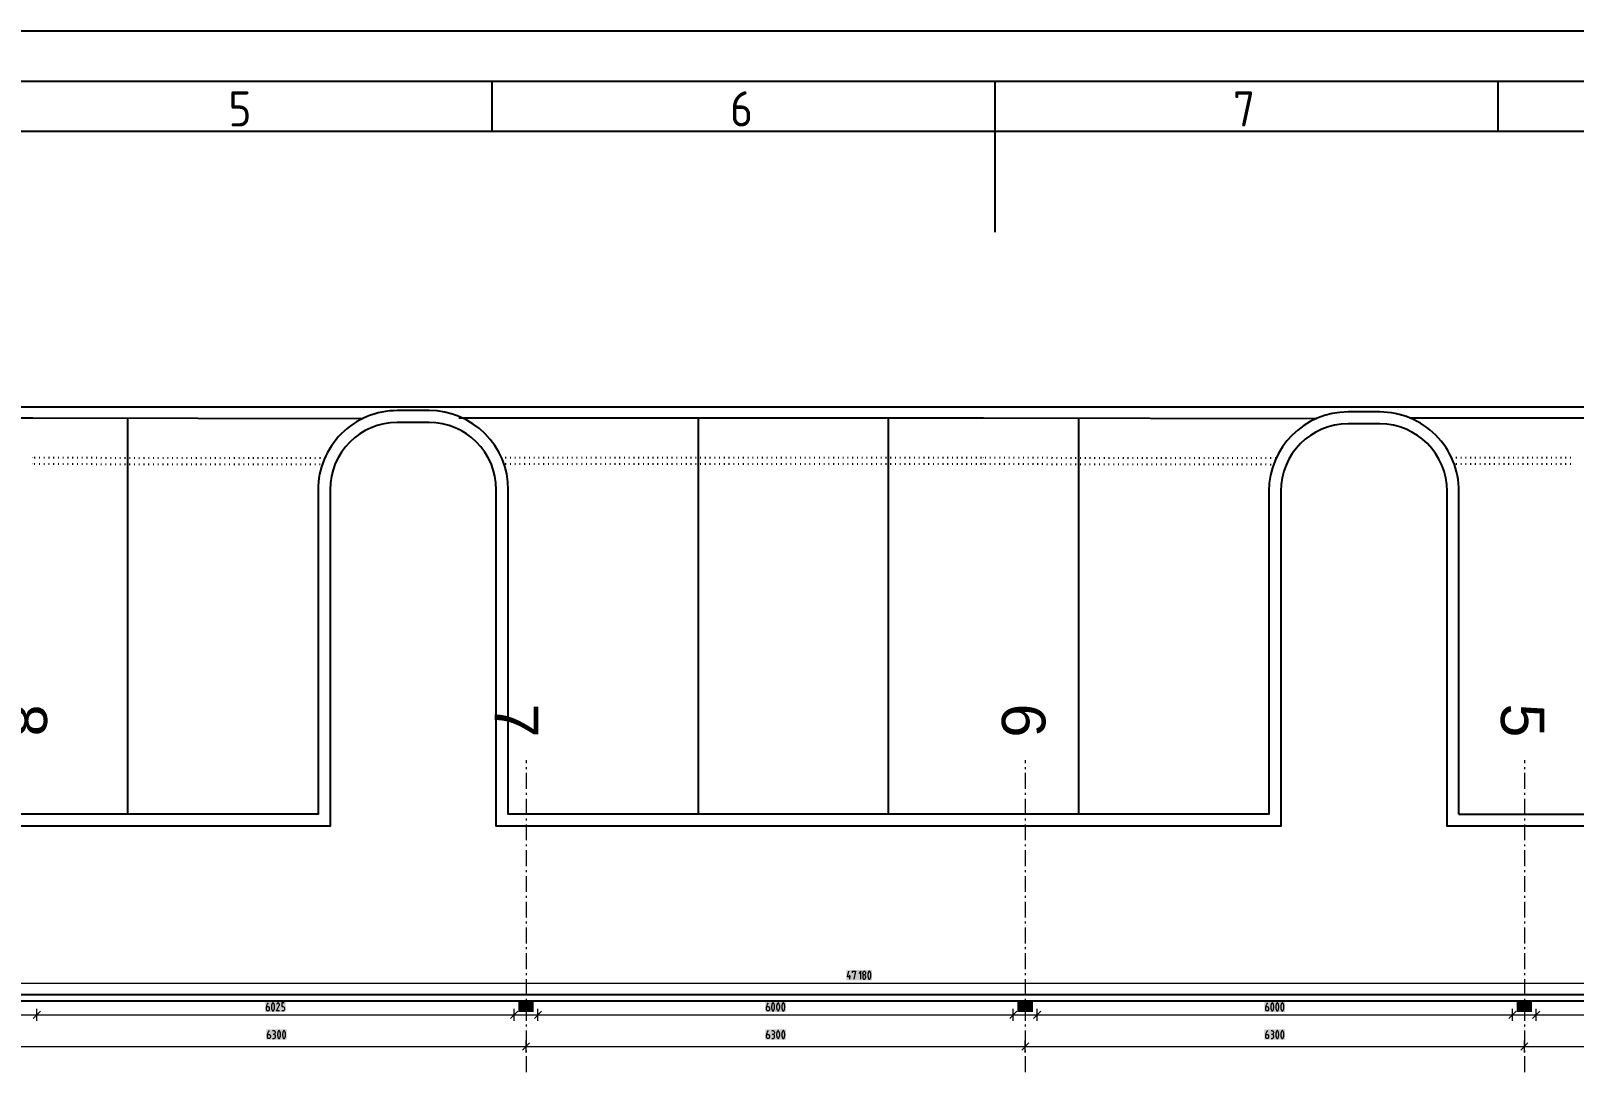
# Model space of a CAD drawing. Header units: millimetres. Extents: x 0 to 594, y 0 to 420.
# Drawn here: x 201.2 to 354.6, y 316.3 to 420 of the extents above; entities that cross this region are included whole.
import ezdxf

# ---------------------------------------------------------------- set-up
doc = ezdxf.new("R2010")
doc.units = ezdxf.units.MM
doc.header["$LTSCALE"] = 8
for name, color, linetype in [('035', 5, 'Continuous'), ('07', 7, 'Continuous'), ('PDF_CTU', 7, 'Continuous'), ('PDF_Koty delkove', 7, 'Continuous'), ('PDF_Osy hlavni', 7, 'Continuous'), ('PDF_Text', 7, 'Continuous')]:
    doc.layers.add(name, color=color, linetype=linetype)
doc.styles.add('ISO Proportional', font='isocp.shx')
doc.styles.add('PDF Arial', font='arial.ttf')

# ---------------------------------------------------------------- blocks, each defined once
blk = doc.blocks.new('IEC_border_a2')
at = {"layer": '035'}
for p, q in [((247, 415), (247, 410)), ((297, 415), (297, 410)), ((347, 415), (347, 410)), ((584, 410), (10, 410))]:
    blk.add_line(p, q, dxfattribs=at)
blk.add_lwpolyline([(0, 420), (594, 420), (594, 0), (0, 0)], close=True, dxfattribs=at)
at = {"layer": '07'}
blk.add_line((297, 410), (297, 400), dxfattribs=at)
blk.add_lwpolyline([(5, 415), (589, 415), (589, 5), (5, 5)], close=True, dxfattribs=at)
at = {"layer": '035', "style": 'ISO Proportional'}
for s, p in [('5', (220.84, 410.5)), ('6', (270.69, 410.5)), ('7', (320.67, 410.5))]:
    blk.add_text(s, height=3.5, dxfattribs=at).set_placement(p)

msp = doc.modelspace()

# ---------------------------------------------------------------- linework, layer by layer
at = {"layer": 'PDF_CTU', "lineweight": 25}
for points in [[(59.67, 382.65), (435.26, 382.65), (444.52, 382.65, -0.058855), (468.72, 379.53, -0.085043), (500.86, 365.37, -0.100758), (530.2, 336.03, -0.085004), (544.35, 303.91, -0.057282), (547.45, 280.36), (547.38, 272.88), (547.45, 280.36)], [(343.13, 342.17), (343.13, 374.25, 0.414215), (335.26, 382.13), (332.11, 382.13, 0.414213), (324.24, 374.25), (324.24, 342.17), (248.65, 342.17), (248.65, 374.4, 0.414213), (240.77, 382.27), (237.62, 382.27, 0.414214), (229.75, 374.4), (229.75, 342.17), (154.16, 342.17), (154.16, 374.46, 0.414213), (146.28, 382.33)], [(468.56, 378.35), (468.56, 347.21, -0.414214), (444.94, 323.59), (427.23, 323.59), (75.26, 323.59, -0.414214), (51.64, 347.21), (51.64, 381.46)], [(417.94, 342.17), (417.94, 324.22), (75.26, 324.22, -0.414214), (52.27, 347.21), (52.27, 381.45)], [(418.09, 340.99), (341.95, 340.99), (341.95, 374.25, 0.414213), (335.26, 380.95), (332.11, 380.95, 0.414213), (325.42, 374.25), (325.42, 340.99), (247.46, 340.99), (247.46, 374.4, 0.414213), (240.77, 381.09), (237.62, 381.09, 0.414213), (230.93, 374.4), (230.93, 340.99), (152.98, 340.99), (152.98, 374.46, 0.414214), (146.28, 381.15)]]:
    msp.add_lwpolyline(points, format="xyb", dxfattribs=at)
for points in [[(149.72, 381.54), (201.4, 381.54), (234.2, 381.49)], [(210.85, 342.17), (210.85, 381.53)], [(243.75, 381.54), (295.88, 381.54), (329.01, 381.49)], [(267.54, 342.17), (267.54, 381.54)], [(286.44, 342.17), (286.44, 381.54)], [(305.34, 342.17), (305.34, 381.53)], [(338.24, 381.54), (390.37, 381.54), (431.14, 381.48)], [(201.54, 377.61), (201.62, 377.61)], [(202.01, 377.6), (202.09, 377.6)], [(202.49, 377.6), (202.56, 377.6)], [(202.96, 377.6), (203.04, 377.6)], [(203.43, 377.6), (203.51, 377.6)], [(203.9, 377.6), (203.98, 377.6)], [(204.37, 377.6), (204.45, 377.6)], [(204.85, 377.6), (204.93, 377.6)], [(205.32, 377.6), (205.4, 377.6)], [(205.79, 377.6), (205.87, 377.6)], [(206.26, 377.6), (206.34, 377.6)], [(206.74, 377.6), (206.82, 377.6)], [(207.21, 377.6), (207.29, 377.6)], [(207.68, 377.6), (207.76, 377.6)], [(208.15, 377.6), (208.23, 377.59)], [(208.63, 377.59), (208.71, 377.59)], [(209.1, 377.59), (209.18, 377.59)], [(209.57, 377.59), (209.65, 377.59)], [(210.04, 377.59), (210.12, 377.59)], [(210.52, 377.59), (210.6, 377.59)], [(210.99, 377.59), (211.07, 377.59)], [(211.46, 377.59), (211.54, 377.59)], [(211.93, 377.59), (212.01, 377.59)], [(212.41, 377.59), (212.49, 377.59)], [(212.88, 377.59), (212.96, 377.59)], [(213.35, 377.59), (213.43, 377.59)], [(213.82, 377.59), (213.9, 377.59)], [(214.3, 377.59), (214.37, 377.59)], [(214.77, 377.58), (214.85, 377.58)], [(215.24, 377.58), (215.32, 377.58)], [(215.71, 377.58), (215.79, 377.58)], [(216.19, 377.58), (216.26, 377.58)], [(216.66, 377.58), (216.74, 377.58)], [(217.13, 377.58), (217.21, 377.58)], [(217.6, 377.58), (217.68, 377.58)], [(218.08, 377.58), (218.15, 377.58)], [(218.55, 377.58), (218.63, 377.58)], [(219.02, 377.58), (219.1, 377.58)], [(219.49, 377.58), (219.57, 377.58)], [(219.97, 377.58), (220.04, 377.58)], [(220.44, 377.58), (220.52, 377.58)], [(220.91, 377.58), (220.99, 377.58)], [(221.38, 377.57), (221.46, 377.57)], [(221.86, 377.57), (221.93, 377.57)], [(222.33, 377.57), (222.41, 377.57)], [(222.8, 377.57), (222.88, 377.57)], [(223.27, 377.57), (223.35, 377.57)], [(223.74, 377.57), (223.82, 377.57)], [(224.22, 377.57), (224.3, 377.57)], [(224.69, 377.57), (224.77, 377.57)], [(225.16, 377.57), (225.24, 377.57)], [(225.63, 377.57), (225.71, 377.57)], [(226.11, 377.57), (226.19, 377.57)], [(226.58, 377.57), (226.66, 377.57)], [(227.05, 377.57), (227.13, 377.57)], [(227.52, 377.57), (227.6, 377.56)], [(228, 377.56), (228.08, 377.56)], [(228.47, 377.56), (228.55, 377.56)], [(228.94, 377.56), (229.02, 377.56)], [(229.41, 377.56), (229.49, 377.56)], [(229.89, 377.56), (229.97, 377.56)], [(230.36, 377.56), (230.41, 377.56)], [(248.35, 377.61), (248.43, 377.61)], [(248.82, 377.61), (248.9, 377.61)], [(249.29, 377.61), (249.37, 377.61)], [(249.76, 377.61), (249.84, 377.61)], [(250.24, 377.61), (250.31, 377.61)], [(250.71, 377.61), (250.79, 377.61)], [(251.18, 377.61), (251.26, 377.61)], [(251.65, 377.61), (251.73, 377.61)], [(252.13, 377.61), (252.2, 377.61)], [(252.6, 377.61), (252.68, 377.61)], [(253.07, 377.61), (253.15, 377.61)], [(253.54, 377.61), (253.62, 377.61)], [(254.02, 377.61), (254.09, 377.61)], [(254.49, 377.61), (254.57, 377.61)], [(254.96, 377.61), (255.04, 377.61)], [(255.43, 377.61), (255.51, 377.61)], [(255.91, 377.61), (255.98, 377.61)], [(256.38, 377.61), (256.46, 377.61)], [(256.85, 377.61), (256.93, 377.61)], [(257.32, 377.61), (257.4, 377.61)], [(257.8, 377.61), (257.87, 377.61)], [(258.27, 377.61), (258.35, 377.61)], [(258.74, 377.61), (258.82, 377.61)], [(259.21, 377.61), (259.29, 377.61)], [(259.68, 377.61), (259.76, 377.61)], [(260.16, 377.61), (260.24, 377.61)], [(260.63, 377.61), (260.71, 377.61)], [(261.1, 377.61), (261.18, 377.61)], [(261.57, 377.61), (261.65, 377.61)], [(262.05, 377.61), (262.13, 377.61)], [(262.52, 377.61), (262.6, 377.61)], [(262.99, 377.61), (263.07, 377.61)], [(263.46, 377.61), (263.54, 377.61)], [(263.94, 377.61), (264.02, 377.61)], [(264.41, 377.61), (264.49, 377.61)], [(264.88, 377.61), (264.96, 377.61)], [(265.35, 377.61), (265.43, 377.61)], [(265.83, 377.61), (265.91, 377.61)], [(266.3, 377.61), (266.38, 377.61)], [(266.77, 377.61), (266.85, 377.61)], [(267.24, 377.61), (267.32, 377.61)], [(267.72, 377.61), (267.8, 377.61)], [(268.19, 377.61), (268.27, 377.61)], [(268.66, 377.61), (268.74, 377.61)], [(269.13, 377.61), (269.21, 377.61)], [(269.61, 377.61), (269.68, 377.61)], [(270.08, 377.61), (270.16, 377.61)], [(270.55, 377.61), (270.63, 377.61)], [(271.02, 377.61), (271.1, 377.61)], [(271.5, 377.61), (271.57, 377.61)], [(271.97, 377.61), (272.05, 377.61)], [(272.44, 377.61), (272.52, 377.61)], [(272.91, 377.61), (272.99, 377.61)], [(273.39, 377.61), (273.46, 377.61)], [(273.86, 377.61), (273.94, 377.61)], [(274.33, 377.61), (274.41, 377.61)], [(274.8, 377.61), (274.88, 377.61)], [(275.28, 377.61), (275.35, 377.61)], [(275.75, 377.61), (275.83, 377.61)], [(276.22, 377.61), (276.3, 377.61)], [(276.69, 377.61), (276.77, 377.61)], [(277.17, 377.61), (277.24, 377.61)], [(277.64, 377.61), (277.72, 377.61)], [(278.11, 377.61), (278.19, 377.61)], [(278.58, 377.61), (278.66, 377.61)], [(279.06, 377.61), (279.13, 377.61)], [(279.53, 377.61), (279.61, 377.61)], [(280, 377.61), (280.08, 377.61)], [(280.47, 377.61), (280.55, 377.61)], [(280.94, 377.61), (281.02, 377.61)], [(281.42, 377.61), (281.5, 377.61)], [(281.89, 377.61), (281.97, 377.61)], [(282.36, 377.61), (282.44, 377.61)], [(282.83, 377.61), (282.91, 377.61)], [(283.31, 377.61), (283.39, 377.61)], [(283.78, 377.61), (283.86, 377.61)], [(284.25, 377.61), (284.33, 377.61)], [(284.72, 377.61), (284.8, 377.61)], [(285.2, 377.61), (285.28, 377.61)], [(285.67, 377.61), (285.75, 377.61)], [(286.14, 377.61), (286.22, 377.61)], [(286.61, 377.61), (286.69, 377.61)], [(287.09, 377.61), (287.17, 377.61)], [(287.56, 377.61), (287.64, 377.61)], [(288.03, 377.61), (288.11, 377.61)], [(288.5, 377.61), (288.58, 377.61)], [(288.98, 377.61), (289.06, 377.61)], [(289.45, 377.61), (289.53, 377.61)], [(289.92, 377.61), (290, 377.61)], [(290.39, 377.61), (290.47, 377.61)], [(290.87, 377.61), (290.94, 377.61)], [(291.34, 377.61), (291.42, 377.61)], [(291.81, 377.61), (291.89, 377.61)], [(292.28, 377.61), (292.36, 377.61)], [(292.76, 377.61), (292.83, 377.61)], [(293.23, 377.61), (293.31, 377.61)], [(293.7, 377.61), (293.78, 377.61)], [(294.17, 377.61), (294.25, 377.61)], [(294.65, 377.61), (294.72, 377.61)], [(295.12, 377.61), (295.2, 377.61)], [(295.59, 377.61), (295.67, 377.61)], [(296.03, 377.61), (296.11, 377.61)], [(296.5, 377.6), (296.58, 377.6)], [(296.97, 377.6), (297.05, 377.6)], [(297.45, 377.6), (297.52, 377.6)], [(297.92, 377.6), (298, 377.6)], [(298.39, 377.6), (298.47, 377.6)], [(298.86, 377.6), (298.94, 377.6)], [(299.34, 377.6), (299.41, 377.6)], [(299.81, 377.6), (299.89, 377.6)], [(300.28, 377.6), (300.36, 377.6)], [(300.75, 377.6), (300.83, 377.6)], [(301.23, 377.6), (301.3, 377.6)], [(301.7, 377.6), (301.78, 377.6)], [(302.17, 377.6), (302.25, 377.6)], [(302.64, 377.6), (302.72, 377.59)], [(303.12, 377.59), (303.19, 377.59)], [(303.59, 377.59), (303.67, 377.59)], [(304.06, 377.59), (304.14, 377.59)], [(304.53, 377.59), (304.61, 377.59)], [(305, 377.59), (305.08, 377.59)], [(305.48, 377.59), (305.56, 377.59)], [(305.95, 377.59), (306.03, 377.59)], [(306.42, 377.59), (306.5, 377.59)], [(306.89, 377.59), (306.97, 377.59)], [(307.37, 377.59), (307.45, 377.59)], [(307.84, 377.59), (307.92, 377.59)], [(308.31, 377.59), (308.39, 377.59)], [(308.78, 377.59), (308.86, 377.59)], [(309.26, 377.58), (309.34, 377.58)], [(309.73, 377.58), (309.81, 377.58)], [(310.2, 377.58), (310.28, 377.58)], [(310.67, 377.58), (310.75, 377.58)], [(311.15, 377.58), (311.23, 377.58)], [(311.62, 377.58), (311.7, 377.58)], [(312.09, 377.58), (312.17, 377.58)], [(312.56, 377.58), (312.64, 377.58)], [(313.04, 377.58), (313.12, 377.58)], [(313.51, 377.58), (313.59, 377.58)], [(313.98, 377.58), (314.06, 377.58)], [(314.45, 377.58), (314.53, 377.58)], [(314.93, 377.58), (315, 377.58)], [(315.4, 377.58), (315.48, 377.58)], [(315.87, 377.57), (315.95, 377.57)], [(316.34, 377.57), (316.42, 377.57)], [(316.82, 377.57), (316.89, 377.57)], [(317.29, 377.57), (317.37, 377.57)], [(317.76, 377.57), (317.84, 377.57)], [(318.23, 377.57), (318.31, 377.57)], [(318.71, 377.57), (318.78, 377.57)], [(319.18, 377.57), (319.26, 377.57)], [(319.65, 377.57), (319.73, 377.57)], [(320.12, 377.57), (320.2, 377.57)], [(320.6, 377.57), (320.67, 377.57)], [(321.07, 377.57), (321.15, 377.57)], [(321.54, 377.57), (321.62, 377.57)], [(322.01, 377.57), (322.09, 377.56)], [(322.49, 377.56), (322.56, 377.56)], [(322.96, 377.56), (323.04, 377.56)], [(323.43, 377.56), (323.51, 377.56)], [(323.9, 377.56), (323.98, 377.56)], [(324.37, 377.56), (324.45, 377.56)], [(324.85, 377.56), (324.93, 377.56)], [(342.38, 377.61), (342.44, 377.61)], [(342.83, 377.61), (342.91, 377.61)], [(343.31, 377.61), (343.39, 377.61)], [(343.78, 377.61), (343.86, 377.61)], [(344.25, 377.61), (344.33, 377.61)], [(344.72, 377.61), (344.8, 377.61)], [(345.2, 377.61), (345.28, 377.61)], [(345.67, 377.61), (345.75, 377.61)], [(346.14, 377.61), (346.22, 377.61)], [(346.61, 377.61), (346.69, 377.61)], [(347.09, 377.61), (347.17, 377.61)], [(347.56, 377.61), (347.64, 377.61)], [(348.03, 377.61), (348.11, 377.61)], [(348.5, 377.61), (348.58, 377.61)], [(348.98, 377.61), (349.06, 377.61)], [(349.45, 377.61), (349.53, 377.61)], [(349.92, 377.61), (350, 377.61)], [(350.39, 377.61), (350.47, 377.61)], [(350.87, 377.61), (350.94, 377.61)], [(351.34, 377.61), (351.42, 377.61)], [(351.81, 377.61), (351.89, 377.61)], [(352.28, 377.61), (352.36, 377.61)], [(352.76, 377.61), (352.83, 377.61)], [(353.23, 377.61), (353.31, 377.61)], [(353.7, 377.61), (353.78, 377.61)], [(354.17, 377.61), (354.25, 377.61)], [(201.53, 376.98), (201.61, 376.98)], [(202.01, 376.97), (202.09, 376.97)], [(202.48, 376.97), (202.56, 376.97)], [(202.95, 376.97), (203.03, 376.97)], [(203.42, 376.97), (203.5, 376.97)], [(203.9, 376.97), (203.98, 376.97)], [(204.37, 376.97), (204.45, 376.97)], [(204.84, 376.97), (204.92, 376.97)], [(205.31, 376.97), (205.39, 376.97)], [(205.79, 376.97), (205.87, 376.97)], [(206.26, 376.97), (206.34, 376.97)], [(206.73, 376.97), (206.81, 376.97)], [(207.2, 376.97), (207.28, 376.97)], [(207.68, 376.96), (207.75, 376.96)], [(208.15, 376.96), (208.23, 376.96)], [(208.62, 376.96), (208.7, 376.96)], [(209.09, 376.96), (209.17, 376.96)], [(209.57, 376.96), (209.64, 376.96)], [(210.04, 376.96), (210.12, 376.96)], [(210.51, 376.96), (210.59, 376.96)], [(210.98, 376.96), (211.06, 376.96)], [(211.46, 376.96), (211.53, 376.96)], [(211.93, 376.96), (212.01, 376.96)], [(212.4, 376.96), (212.48, 376.96)], [(212.87, 376.96), (212.95, 376.96)], [(213.35, 376.95), (213.42, 376.95)], [(213.82, 376.95), (213.9, 376.95)], [(214.29, 376.95), (214.37, 376.95)], [(214.76, 376.95), (214.84, 376.95)], [(215.24, 376.95), (215.31, 376.95)], [(215.71, 376.95), (215.79, 376.95)], [(216.18, 376.95), (216.26, 376.95)], [(216.65, 376.95), (216.73, 376.95)], [(217.12, 376.95), (217.2, 376.95)], [(217.6, 376.95), (217.68, 376.95)], [(218.07, 376.95), (218.15, 376.95)], [(218.54, 376.95), (218.62, 376.95)], [(219.01, 376.94), (219.09, 376.94)], [(219.49, 376.94), (219.57, 376.94)], [(219.96, 376.94), (220.04, 376.94)], [(220.43, 376.94), (220.51, 376.94)], [(220.9, 376.94), (220.98, 376.94)], [(221.38, 376.94), (221.46, 376.94)], [(221.85, 376.94), (221.93, 376.94)], [(222.32, 376.94), (222.4, 376.94)], [(222.79, 376.94), (222.87, 376.94)], [(223.27, 376.94), (223.35, 376.94)], [(223.74, 376.94), (223.82, 376.94)], [(224.21, 376.94), (224.29, 376.94)], [(224.68, 376.93), (224.76, 376.93)], [(225.16, 376.93), (225.24, 376.93)], [(225.63, 376.93), (225.71, 376.93)], [(226.1, 376.93), (226.18, 376.93)], [(226.57, 376.93), (226.65, 376.93)], [(227.05, 376.93), (227.12, 376.93)], [(227.52, 376.93), (227.6, 376.93)], [(227.99, 376.93), (228.07, 376.93)], [(228.46, 376.93), (228.54, 376.93)], [(228.94, 376.93), (229.01, 376.93)], [(229.41, 376.93), (229.49, 376.93)], [(229.88, 376.93), (229.96, 376.93)], [(248.35, 376.98), (248.43, 376.98)], [(248.82, 376.98), (248.9, 376.98)], [(249.29, 376.98), (249.37, 376.98)], [(249.76, 376.98), (249.84, 376.98)], [(250.24, 376.98), (250.31, 376.98)], [(250.71, 376.98), (250.79, 376.98)], [(251.18, 376.98), (251.26, 376.98)], [(251.65, 376.98), (251.73, 376.98)], [(252.13, 376.98), (252.2, 376.98)], [(252.6, 376.98), (252.68, 376.98)], [(253.07, 376.98), (253.15, 376.98)], [(253.54, 376.98), (253.62, 376.98)], [(254.02, 376.98), (254.09, 376.98)], [(254.49, 376.98), (254.57, 376.98)], [(254.96, 376.98), (255.04, 376.98)], [(255.43, 376.98), (255.51, 376.98)], [(255.91, 376.98), (255.98, 376.98)], [(256.38, 376.98), (256.46, 376.98)], [(256.85, 376.98), (256.93, 376.98)], [(257.32, 376.98), (257.4, 376.98)], [(257.8, 376.98), (257.87, 376.98)], [(258.27, 376.98), (258.35, 376.98)], [(258.74, 376.98), (258.82, 376.98)], [(259.21, 376.98), (259.29, 376.98)], [(259.68, 376.98), (259.76, 376.98)], [(260.16, 376.98), (260.24, 376.98)], [(260.63, 376.98), (260.71, 376.98)], [(261.1, 376.98), (261.18, 376.98)], [(261.57, 376.98), (261.65, 376.98)], [(262.05, 376.98), (262.13, 376.98)], [(262.52, 376.98), (262.6, 376.98)], [(262.99, 376.98), (263.07, 376.98)], [(263.46, 376.98), (263.54, 376.98)], [(263.94, 376.98), (264.02, 376.98)], [(264.41, 376.98), (264.49, 376.98)], [(264.88, 376.98), (264.96, 376.98)], [(265.35, 376.98), (265.43, 376.98)], [(265.83, 376.98), (265.91, 376.98)], [(266.3, 376.98), (266.38, 376.98)], [(266.77, 376.98), (266.85, 376.98)], [(267.24, 376.98), (267.32, 376.98)], [(267.72, 376.98), (267.8, 376.98)], [(268.19, 376.98), (268.27, 376.98)], [(268.66, 376.98), (268.74, 376.98)], [(269.13, 376.98), (269.21, 376.98)], [(269.61, 376.98), (269.68, 376.98)], [(270.08, 376.98), (270.16, 376.98)], [(270.55, 376.98), (270.63, 376.98)], [(271.02, 376.98), (271.1, 376.98)], [(271.5, 376.98), (271.57, 376.98)], [(271.97, 376.98), (272.05, 376.98)], [(272.44, 376.98), (272.52, 376.98)], [(272.91, 376.98), (272.99, 376.98)], [(273.39, 376.98), (273.46, 376.98)], [(273.86, 376.98), (273.94, 376.98)], [(274.33, 376.98), (274.41, 376.98)], [(274.8, 376.98), (274.88, 376.98)], [(275.28, 376.98), (275.35, 376.98)], [(275.75, 376.98), (275.83, 376.98)], [(276.22, 376.98), (276.3, 376.98)], [(276.69, 376.98), (276.77, 376.98)], [(277.17, 376.98), (277.24, 376.98)], [(277.64, 376.98), (277.72, 376.98)], [(278.11, 376.98), (278.19, 376.98)], [(278.58, 376.98), (278.66, 376.98)], [(279.06, 376.98), (279.13, 376.98)], [(279.53, 376.98), (279.61, 376.98)], [(280, 376.98), (280.08, 376.98)], [(280.47, 376.98), (280.55, 376.98)], [(280.94, 376.98), (281.02, 376.98)], [(281.42, 376.98), (281.5, 376.98)], [(281.89, 376.98), (281.97, 376.98)], [(282.36, 376.98), (282.44, 376.98)], [(282.83, 376.98), (282.91, 376.98)], [(283.31, 376.98), (283.39, 376.98)], [(283.78, 376.98), (283.86, 376.98)], [(284.25, 376.98), (284.33, 376.98)], [(284.72, 376.98), (284.8, 376.98)], [(285.2, 376.98), (285.28, 376.98)], [(285.67, 376.98), (285.75, 376.98)], [(286.14, 376.98), (286.22, 376.98)], [(286.61, 376.98), (286.69, 376.98)], [(287.09, 376.98), (287.17, 376.98)], [(287.56, 376.98), (287.64, 376.98)], [(288.03, 376.98), (288.11, 376.98)], [(288.5, 376.98), (288.58, 376.98)], [(288.98, 376.98), (289.06, 376.98)], [(289.45, 376.98), (289.53, 376.98)], [(289.92, 376.98), (290, 376.98)], [(290.39, 376.98), (290.47, 376.98)], [(290.87, 376.98), (290.94, 376.98)], [(291.34, 376.98), (291.42, 376.98)], [(291.81, 376.98), (291.89, 376.98)], [(292.28, 376.98), (292.36, 376.98)], [(292.76, 376.98), (292.83, 376.98)], [(293.23, 376.98), (293.31, 376.98)], [(293.7, 376.98), (293.78, 376.98)], [(294.17, 376.98), (294.25, 376.98)], [(294.65, 376.98), (294.72, 376.98)], [(295.12, 376.98), (295.2, 376.98)], [(295.59, 376.98), (295.67, 376.98)], [(296.02, 376.98), (296.1, 376.98)], [(296.49, 376.97), (296.57, 376.97)], [(296.97, 376.97), (297.05, 376.97)], [(297.44, 376.97), (297.52, 376.97)], [(297.91, 376.97), (297.99, 376.97)], [(298.38, 376.97), (298.46, 376.97)], [(298.86, 376.97), (298.94, 376.97)], [(299.33, 376.97), (299.41, 376.97)], [(299.8, 376.97), (299.88, 376.97)], [(300.27, 376.97), (300.35, 376.97)], [(300.75, 376.97), (300.83, 376.97)], [(301.22, 376.97), (301.3, 376.97)], [(301.69, 376.97), (301.77, 376.97)], [(302.16, 376.96), (302.24, 376.96)], [(302.64, 376.96), (302.72, 376.96)], [(303.11, 376.96), (303.19, 376.96)], [(303.58, 376.96), (303.66, 376.96)], [(304.05, 376.96), (304.13, 376.96)], [(304.53, 376.96), (304.6, 376.96)], [(305, 376.96), (305.08, 376.96)], [(305.47, 376.96), (305.55, 376.96)], [(305.94, 376.96), (306.02, 376.96)], [(306.42, 376.96), (306.49, 376.96)], [(306.89, 376.96), (306.97, 376.96)], [(307.36, 376.96), (307.44, 376.96)], [(307.83, 376.95), (307.91, 376.95)], [(308.31, 376.95), (308.38, 376.95)], [(308.78, 376.95), (308.86, 376.95)], [(309.25, 376.95), (309.33, 376.95)], [(309.72, 376.95), (309.8, 376.95)], [(310.2, 376.95), (310.27, 376.95)], [(310.67, 376.95), (310.75, 376.95)], [(311.14, 376.95), (311.22, 376.95)], [(311.61, 376.95), (311.69, 376.95)], [(312.09, 376.95), (312.16, 376.95)], [(312.56, 376.95), (312.64, 376.95)], [(313.03, 376.95), (313.11, 376.94)], [(313.5, 376.94), (313.58, 376.94)], [(313.98, 376.94), (314.05, 376.94)], [(314.45, 376.94), (314.53, 376.94)], [(314.92, 376.94), (315, 376.94)], [(315.39, 376.94), (315.47, 376.94)], [(315.86, 376.94), (315.94, 376.94)], [(316.34, 376.94), (316.42, 376.94)], [(316.81, 376.94), (316.89, 376.94)], [(317.28, 376.94), (317.36, 376.94)], [(317.75, 376.94), (317.83, 376.94)], [(318.23, 376.94), (318.31, 376.94)], [(318.7, 376.94), (318.78, 376.93)], [(319.17, 376.93), (319.25, 376.93)], [(319.64, 376.93), (319.72, 376.93)], [(320.12, 376.93), (320.2, 376.93)], [(320.59, 376.93), (320.67, 376.93)], [(321.06, 376.93), (321.14, 376.93)], [(321.53, 376.93), (321.61, 376.93)], [(322.01, 376.93), (322.09, 376.93)], [(322.48, 376.93), (322.56, 376.93)], [(322.95, 376.93), (323.03, 376.93)], [(323.42, 376.93), (323.5, 376.93)], [(323.9, 376.93), (323.98, 376.93)], [(324.37, 376.92), (324.45, 376.92)], [(342.83, 376.98), (342.91, 376.98)], [(343.31, 376.98), (343.39, 376.98)], [(343.78, 376.98), (343.86, 376.98)], [(344.25, 376.98), (344.33, 376.98)], [(344.72, 376.98), (344.8, 376.98)], [(345.2, 376.98), (345.28, 376.98)], [(345.67, 376.98), (345.75, 376.98)], [(346.14, 376.98), (346.22, 376.98)], [(346.61, 376.98), (346.69, 376.98)], [(347.09, 376.98), (347.17, 376.98)], [(347.56, 376.98), (347.64, 376.98)], [(348.03, 376.98), (348.11, 376.98)], [(348.5, 376.98), (348.58, 376.98)], [(348.98, 376.98), (349.06, 376.98)], [(349.45, 376.98), (349.53, 376.98)], [(349.92, 376.98), (350, 376.98)], [(350.39, 376.98), (350.47, 376.98)], [(350.87, 376.98), (350.94, 376.98)], [(351.34, 376.98), (351.42, 376.98)], [(351.81, 376.98), (351.89, 376.98)], [(352.28, 376.98), (352.36, 376.98)], [(352.76, 376.98), (352.83, 376.98)], [(353.23, 376.98), (353.31, 376.98)], [(353.7, 376.98), (353.78, 376.98)], [(354.17, 376.98), (354.25, 376.98)], [(343.13, 342.17), (418.72, 342.17)]]:
    msp.add_lwpolyline(points, dxfattribs=at)
at = {"layer": 'PDF_CTU', "lineweight": 25, "transparency": 33554559}
for points in [[(201.35, 377.61), (201.4, 377.65), (201.4, 377.56), (201.45, 377.61)], [(201.35, 377.61), (201.4, 377.65), (201.4, 377.56), (201.45, 377.61)], [(230.36, 377.56), (230.41, 377.61), (230.41, 377.51), (230.46, 377.56)], [(247.91, 377.61), (247.96, 377.65), (247.96, 377.56), (248.01, 377.61)], [(295.84, 377.61), (295.88, 377.65), (295.88, 377.56), (295.93, 377.61)], [(295.84, 377.61), (295.88, 377.65), (295.88, 377.56), (295.93, 377.61)], [(324.91, 377.56), (324.96, 377.61), (324.96, 377.51), (325.01, 377.56)], [(342.33, 377.61), (342.38, 377.65), (342.38, 377.56), (342.43, 377.61)], [(201.35, 376.98), (201.4, 377.02), (201.4, 376.93), (201.45, 376.98)], [(201.35, 376.98), (201.4, 377.02), (201.4, 376.93), (201.45, 376.98)], [(230.11, 376.92), (230.16, 376.97), (230.16, 376.88), (230.21, 376.92)], [(248.16, 376.98), (248.21, 377.02), (248.21, 376.93), (248.26, 376.98)], [(295.84, 376.98), (295.88, 377.02), (295.88, 376.93), (295.93, 376.98)], [(295.84, 376.98), (295.88, 377.02), (295.88, 376.93), (295.93, 376.98)], [(324.65, 376.92), (324.7, 376.97), (324.7, 376.88), (324.75, 376.92)], [(342.6, 376.98), (342.65, 377.02), (342.65, 376.93), (342.7, 376.98)]]:
    msp.add_solid(points, dxfattribs=at)
at = {"layer": 'PDF_Koty delkove', "lineweight": 18}
for points in [[(97.78, 325.38), (469.27, 325.38)], [(282.66, 325.99), (282.37, 325.99), (282.5, 326.56)], [(282.58, 325.78), (282.58, 326.17)], [(282.87, 326.41), (282.87, 326.56), (283.17, 326.56), (283, 325.78)], [(283.67, 325.78), (283.67, 326.56), (283.5, 326.35)], [(283.99, 326.2), (283.96, 326.21), (283.93, 326.25), (283.91, 326.3), (283.9, 326.35), (283.9, 326.41), (283.91, 326.46), (283.93, 326.51), (283.98, 326.55), (284.01, 326.56), (284.05, 326.56), (284.08, 326.55), (284.12, 326.51), (284.14, 326.46), (284.15, 326.41), (284.15, 326.35)], [(284.15, 326.35), (284.14, 326.3), (284.12, 326.25), (284.09, 326.21), (284.07, 326.2)], [(97.78, 322.23), (112.66, 322.23), (150.02, 322.23), (152.38, 322.23), (199.82, 322.23), (201.79, 322.23), (249.23, 322.23), (251.59, 322.23), (298.84, 322.23), (301.2, 322.23), (348.45, 322.23), (350.81, 322.23), (382.3, 322.23), (396.91, 322.23), (469.27, 322.23)], [(201.44, 321.88), (202.15, 322.59)], [(201.79, 321.64), (201.79, 322.23), (201.79, 322.82)], [(224.85, 323.01), (224.87, 322.98), (224.89, 322.94), (224.9, 322.89), (224.9, 322.78), (224.89, 322.73), (224.87, 322.69), (224.85, 322.67), (224.82, 322.64), (224.78, 322.63), (224.74, 322.63), (224.69, 322.64), (224.66, 322.67), (224.64, 322.69), (224.62, 322.73), (224.61, 322.78), (224.61, 322.97), (224.65, 323.15), (224.71, 323.28), (224.82, 323.41)], [(224.63, 323.05), (224.78, 323.05), (224.82, 323.03), (224.85, 323.01)], [(225.83, 323.4), (225.79, 323.41), (225.74, 323.41), (225.7, 323.4), (225.67, 323.37), (225.64, 323.33), (225.62, 323.26)], [(225.91, 322.63), (225.62, 322.63), (225.89, 323.15), (225.91, 323.2), (225.91, 323.28), (225.89, 323.33), (225.86, 323.37), (225.83, 323.4)], [(226.39, 323.41), (226.14, 323.41), (226.14, 323.05), (226.25, 323.05), (226.32, 323.02), (226.36, 322.98), (226.4, 322.91), (226.42, 322.86), (226.42, 322.81), (226.4, 322.76), (226.38, 322.71), (226.35, 322.67), (226.31, 322.64), (226.25, 322.63), (226.14, 322.63)], [(248.88, 321.88), (249.59, 322.59)], [(249.23, 321.64), (249.23, 322.23), (249.23, 322.82)], [(249.78, 323.41), (249.91, 323.41), (249.95, 323.4), (249.99, 323.37), (250.02, 323.33), (250.04, 323.26), (250.04, 323.2), (250.02, 323.13), (249.97, 323.07), (249.91, 323.05), (249.83, 323.05)], [(249.78, 322.63), (249.93, 322.63), (249.98, 322.65), (250.03, 322.69), (250.05, 322.76), (250.06, 322.81), (250.06, 322.86), (250.05, 322.93), (250.03, 322.98), (249.98, 323.02), (249.91, 323.05)], [(250.3, 323.27), (250.28, 323.18), (250.27, 323.1), (250.27, 322.94), (250.28, 322.86), (250.3, 322.77), (250.33, 322.69), (250.37, 322.64), (250.39, 322.63), (250.43, 322.63), (250.46, 322.64), (250.5, 322.69), (250.53, 322.77), (250.55, 322.86), (250.56, 322.94)], [(250.56, 322.94), (250.56, 323.1), (250.55, 323.18), (250.53, 323.27), (250.5, 323.35), (250.46, 323.4), (250.43, 323.41), (250.39, 323.41), (250.37, 323.4), (250.33, 323.35), (250.3, 323.27)], [(251.24, 321.88), (251.95, 322.59)], [(251.59, 321.64), (251.59, 322.23), (251.59, 322.82)], [(274.48, 322.63), (274.44, 322.63), (274.4, 322.64), (274.37, 322.67), (274.35, 322.69), (274.32, 322.73), (274.31, 322.78), (274.31, 322.97), (274.36, 323.15), (274.42, 323.28), (274.52, 323.41)], [(274.34, 323.05), (274.48, 323.05), (274.52, 323.03), (274.56, 323.01), (274.58, 322.98), (274.6, 322.94), (274.61, 322.89), (274.61, 322.78), (274.6, 322.73), (274.58, 322.69), (274.56, 322.67), (274.52, 322.64), (274.48, 322.63)], [(275.62, 322.94), (275.62, 323.1), (275.61, 323.18), (275.58, 323.27), (275.55, 323.35), (275.51, 323.4), (275.49, 323.41), (275.45, 323.41), (275.43, 323.4), (275.39, 323.35), (275.35, 323.27), (275.33, 323.18), (275.32, 323.1), (275.32, 322.94), (275.33, 322.86), (275.35, 322.77), (275.39, 322.69)], [(275.39, 322.69), (275.43, 322.64), (275.45, 322.63), (275.49, 322.63), (275.51, 322.64), (275.55, 322.69), (275.58, 322.77), (275.61, 322.86), (275.62, 322.94)], [(298.48, 321.88), (299.19, 322.59)], [(298.84, 321.64), (298.84, 322.23), (298.84, 322.82)], [(299.39, 323.41), (299.52, 323.41), (299.56, 323.4), (299.6, 323.37), (299.62, 323.33), (299.64, 323.26), (299.64, 323.2), (299.62, 323.13), (299.58, 323.07), (299.52, 323.05), (299.43, 323.05)], [(299.39, 322.63), (299.54, 322.63), (299.59, 322.65), (299.63, 322.69), (299.65, 322.76), (299.66, 322.81), (299.66, 322.86), (299.65, 322.93), (299.63, 322.98)], [(299.63, 322.98), (299.59, 323.02), (299.52, 323.05)], [(300.85, 321.88), (301.56, 322.59)], [(301.2, 321.64), (301.2, 322.23), (301.2, 322.82)], [(323.94, 323.05), (324.09, 323.05), (324.13, 323.03), (324.16, 323.01), (324.18, 322.98), (324.2, 322.94), (324.21, 322.89), (324.21, 322.78), (324.2, 322.73), (324.18, 322.69), (324.16, 322.67), (324.13, 322.64), (324.09, 322.63), (324.05, 322.63), (324, 322.64), (323.97, 322.67), (323.95, 322.69), (323.93, 322.73), (323.92, 322.78), (323.92, 322.97), (323.96, 323.15), (324.03, 323.28), (324.13, 323.41)], [(325.16, 323.35), (325.12, 323.4), (325.1, 323.41), (325.05, 323.41), (325.03, 323.4), (324.99, 323.35), (324.96, 323.27), (324.94, 323.18), (324.93, 323.1), (324.93, 322.94), (324.94, 322.86), (324.96, 322.77), (324.99, 322.69), (325.03, 322.64), (325.05, 322.63), (325.1, 322.63), (325.12, 322.64), (325.16, 322.69), (325.19, 322.77), (325.21, 322.86), (325.22, 322.94)], [(325.22, 322.94), (325.22, 323.1), (325.21, 323.18), (325.19, 323.27), (325.16, 323.35)], [(348.09, 321.88), (348.8, 322.59)], [(348.45, 321.64), (348.45, 322.23), (348.45, 322.82)], [(349, 323.41), (349.12, 323.41), (349.16, 323.4), (349.21, 323.37), (349.23, 323.33), (349.25, 323.26), (349.25, 323.2)], [(349, 322.63), (349.14, 322.63), (349.2, 322.65), (349.24, 322.69), (349.26, 322.76), (349.27, 322.81), (349.27, 322.86), (349.26, 322.93), (349.24, 322.98), (349.2, 323.02), (349.12, 323.05)], [(349.25, 323.2), (349.23, 323.13), (349.19, 323.07), (349.12, 323.05), (349.04, 323.05)], [(350.28, 322.94), (350.28, 323.1), (350.27, 323.18), (350.25, 323.27), (350.21, 323.35), (350.17, 323.4), (350.15, 323.41), (350.11, 323.41), (350.09, 323.4), (350.05, 323.35), (350.02, 323.27), (349.99, 323.18), (349.98, 323.1)], [(349.98, 323.1), (349.98, 322.94), (349.99, 322.86), (350.02, 322.77), (350.05, 322.69), (350.09, 322.64), (350.11, 322.63), (350.15, 322.63), (350.17, 322.64), (350.21, 322.69), (350.25, 322.77), (350.27, 322.86), (350.28, 322.94)], [(350.45, 321.88), (351.16, 322.59)], [(350.81, 321.64), (350.81, 322.23), (350.81, 322.82)], [(225, 320.03), (224.99, 319.98), (224.97, 319.94), (224.95, 319.91), (224.92, 319.88), (224.88, 319.87), (224.83, 319.87), (224.79, 319.88), (224.76, 319.91), (224.74, 319.94), (224.72, 319.98), (224.71, 320.03), (224.71, 320.21), (224.75, 320.4), (224.81, 320.53), (224.92, 320.66)], [(225.23, 320.66), (225.36, 320.66), (225.4, 320.64), (225.44, 320.62), (225.46, 320.58), (225.48, 320.5), (225.48, 320.45), (225.46, 320.37), (225.42, 320.32), (225.36, 320.29), (225.28, 320.29)], [(226.01, 320.19), (226.01, 320.34), (226, 320.42), (225.98, 320.51), (225.95, 320.59), (225.91, 320.64), (225.88, 320.66), (225.84, 320.66), (225.82, 320.64), (225.78, 320.59), (225.75, 320.51), (225.73, 320.42), (225.72, 320.34), (225.72, 320.19), (225.73, 320.11), (225.75, 320.01)], [(274.32, 319.98), (274.31, 320.03), (274.31, 320.21), (274.36, 320.4), (274.42, 320.53), (274.52, 320.66)], [(274.84, 320.66), (274.97, 320.66), (275.01, 320.64), (275.05, 320.62), (275.07, 320.58), (275.09, 320.5), (275.09, 320.45), (275.07, 320.37), (275.03, 320.32), (274.97, 320.29), (274.88, 320.29)], [(276.12, 320.34), (276.11, 320.42), (276.09, 320.51), (276.06, 320.59), (276.02, 320.64), (275.99, 320.66), (275.95, 320.66), (275.93, 320.64), (275.89, 320.59), (275.86, 320.51), (275.84, 320.42), (275.83, 320.34), (275.83, 320.19), (275.84, 320.11), (275.86, 320.01), (275.89, 319.94), (275.93, 319.88), (275.95, 319.87), (275.99, 319.87), (276.02, 319.88), (276.06, 319.94), (276.09, 320.01), (276.11, 320.11), (276.12, 320.19)], [(323.94, 320.29), (324.09, 320.29), (324.13, 320.28), (324.16, 320.25), (324.18, 320.22), (324.2, 320.19), (324.21, 320.13), (324.21, 320.03), (324.2, 319.98), (324.18, 319.94), (324.16, 319.91), (324.13, 319.88), (324.09, 319.87), (324.05, 319.87), (324, 319.88), (323.97, 319.91), (323.95, 319.94), (323.93, 319.98), (323.92, 320.03), (323.92, 320.21), (323.96, 320.4), (324.03, 320.53), (324.13, 320.66)], [(324.45, 320.66), (324.57, 320.66), (324.61, 320.64), (324.66, 320.62), (324.68, 320.58), (324.7, 320.5), (324.7, 320.45), (324.68, 320.37), (324.63, 320.32), (324.57, 320.29), (324.49, 320.29)], [(325.73, 320.19), (325.73, 320.34), (325.72, 320.42), (325.69, 320.51), (325.66, 320.59), (325.62, 320.64), (325.6, 320.66), (325.56, 320.66), (325.54, 320.64), (325.5, 320.59), (325.46, 320.51), (325.44, 320.42)], [(97.78, 319.08), (112.66, 319.08), (151.2, 319.08), (155.38, 319.08), (156.46, 319.08), (164.08, 319.08), (165.39, 319.08), (200.81, 319.08), (250.41, 319.08), (300.02, 319.08), (349.63, 319.08), (396.91, 319.08), (400.06, 319.08), (409.94, 319.08), (449.74, 319.08), (461.56, 319.08), (469.27, 319.08)], [(224.73, 320.29), (224.88, 320.29), (224.92, 320.28), (224.95, 320.25), (224.97, 320.22), (224.99, 320.19), (225, 320.13), (225, 320.03)], [(225.23, 319.87), (225.38, 319.87), (225.43, 319.9), (225.47, 319.94), (225.5, 320), (225.51, 320.05), (225.51, 320.11), (225.5, 320.17), (225.47, 320.22), (225.43, 320.26), (225.36, 320.29)], [(225.75, 320.01), (225.78, 319.94), (225.82, 319.88), (225.84, 319.87), (225.88, 319.87), (225.91, 319.88), (225.95, 319.94), (225.98, 320.01), (226, 320.11), (226.01, 320.19)], [(250.06, 318.73), (250.77, 319.44)], [(250.41, 318.49), (250.41, 319.08), (250.41, 319.67)], [(274.34, 320.29), (274.48, 320.29), (274.52, 320.28), (274.56, 320.25), (274.58, 320.22), (274.6, 320.19), (274.61, 320.13), (274.61, 320.03), (274.6, 319.98), (274.58, 319.94), (274.56, 319.91), (274.52, 319.88), (274.48, 319.87), (274.44, 319.87), (274.4, 319.88), (274.37, 319.91), (274.35, 319.94), (274.32, 319.98)], [(274.84, 319.87), (274.99, 319.87), (275.04, 319.9), (275.08, 319.94), (275.1, 320), (275.11, 320.05), (275.11, 320.11), (275.1, 320.17), (275.08, 320.22), (275.04, 320.26), (274.97, 320.29)], [(276.12, 320.19), (276.12, 320.34)], [(299.67, 318.73), (300.37, 319.44)], [(300.02, 318.49), (300.02, 319.08), (300.02, 319.67)], [(324.45, 319.87), (324.59, 319.87), (324.64, 319.9), (324.69, 319.94), (324.71, 320), (324.72, 320.05), (324.72, 320.11), (324.71, 320.17), (324.69, 320.22), (324.64, 320.26), (324.57, 320.29)], [(325.44, 320.42), (325.43, 320.34), (325.43, 320.19), (325.44, 320.11), (325.46, 320.01), (325.5, 319.94), (325.54, 319.88), (325.56, 319.87), (325.6, 319.87), (325.62, 319.88), (325.66, 319.94), (325.69, 320.01), (325.72, 320.11), (325.73, 320.19)], [(349.27, 318.73), (349.98, 319.44)], [(349.63, 318.49), (349.63, 319.08), (349.63, 319.67)]]:
    msp.add_lwpolyline(points, dxfattribs=at)
for points in [[(284.17, 325.96), (284.17, 326.01), (284.16, 326.08), (284.13, 326.14), (284.09, 326.18), (284.07, 326.2), (283.99, 326.2), (283.96, 326.18), (283.92, 326.14), (283.89, 326.08), (283.88, 326.01), (283.88, 325.96), (283.89, 325.89), (283.92, 325.83), (283.96, 325.79), (284.01, 325.78), (284.05, 325.78), (284.09, 325.79), (284.13, 325.83), (284.16, 325.89)], [(284.68, 326.09), (284.68, 326.25), (284.67, 326.33), (284.65, 326.42), (284.62, 326.5), (284.57, 326.55), (284.55, 326.56), (284.51, 326.56), (284.49, 326.55), (284.45, 326.5), (284.42, 326.42), (284.4, 326.33), (284.38, 326.25), (284.38, 326.09), (284.4, 326.01), (284.42, 325.92), (284.45, 325.84), (284.49, 325.79), (284.51, 325.78), (284.55, 325.78), (284.57, 325.79), (284.62, 325.84), (284.65, 325.92), (284.67, 326.01)], [(225.41, 322.94), (225.41, 323.1), (225.4, 323.18), (225.38, 323.27), (225.34, 323.35), (225.3, 323.4), (225.28, 323.41), (225.24, 323.41), (225.22, 323.4), (225.18, 323.35), (225.15, 323.27), (225.12, 323.18), (225.11, 323.1), (225.11, 322.94), (225.12, 322.86), (225.15, 322.77), (225.18, 322.69), (225.22, 322.64), (225.24, 322.63), (225.28, 322.63), (225.3, 322.64), (225.34, 322.69), (225.38, 322.77), (225.4, 322.86)], [(251.06, 322.94), (251.06, 323.1), (251.05, 323.18), (251.03, 323.27), (251, 323.35), (250.96, 323.4), (250.94, 323.41), (250.9, 323.41), (250.88, 323.4), (250.83, 323.35), (250.8, 323.27), (250.78, 323.18), (250.77, 323.1), (250.77, 322.94), (250.78, 322.86), (250.8, 322.77), (250.83, 322.69), (250.88, 322.64), (250.9, 322.63), (250.94, 322.63), (250.96, 322.64), (251, 322.69), (251.03, 322.77), (251.05, 322.86)], [(275.11, 322.94), (275.11, 323.1), (275.1, 323.18), (275.08, 323.27), (275.05, 323.35), (275.01, 323.4), (274.99, 323.41), (274.94, 323.41), (274.92, 323.4), (274.88, 323.35), (274.85, 323.27), (274.83, 323.18), (274.82, 323.1), (274.82, 322.94), (274.83, 322.86), (274.85, 322.77), (274.88, 322.69), (274.92, 322.64), (274.94, 322.63), (274.99, 322.63), (275.01, 322.64), (275.05, 322.69), (275.08, 322.77), (275.1, 322.86)], [(276.12, 322.94), (276.12, 323.1), (276.11, 323.18), (276.09, 323.27), (276.06, 323.35), (276.02, 323.4), (275.99, 323.41), (275.95, 323.41), (275.93, 323.4), (275.89, 323.35), (275.86, 323.27), (275.84, 323.18), (275.83, 323.1), (275.83, 322.94), (275.84, 322.86), (275.86, 322.77), (275.89, 322.69), (275.93, 322.64), (275.95, 322.63), (275.99, 322.63), (276.02, 322.64), (276.06, 322.69), (276.09, 322.77), (276.11, 322.86)], [(300.17, 322.94), (300.17, 323.1), (300.16, 323.18), (300.14, 323.27), (300.1, 323.35), (300.06, 323.4), (300.04, 323.41), (300, 323.41), (299.98, 323.4), (299.94, 323.35), (299.91, 323.27), (299.88, 323.18), (299.87, 323.1), (299.87, 322.94), (299.88, 322.86), (299.91, 322.77), (299.94, 322.69), (299.98, 322.64), (300, 322.63), (300.04, 322.63), (300.06, 322.64), (300.1, 322.69), (300.14, 322.77), (300.16, 322.86)], [(300.67, 322.94), (300.67, 323.1), (300.66, 323.18), (300.64, 323.27), (300.61, 323.35), (300.57, 323.4), (300.55, 323.41), (300.5, 323.41), (300.48, 323.4), (300.44, 323.35), (300.41, 323.27), (300.39, 323.18), (300.38, 323.1), (300.38, 322.94), (300.39, 322.86), (300.41, 322.77), (300.44, 322.69), (300.48, 322.64), (300.5, 322.63), (300.55, 322.63), (300.57, 322.64), (300.61, 322.69), (300.64, 322.77), (300.66, 322.86)], [(324.72, 322.94), (324.72, 323.1), (324.71, 323.18), (324.69, 323.27), (324.66, 323.35), (324.61, 323.4), (324.59, 323.41), (324.55, 323.41), (324.53, 323.4), (324.49, 323.35), (324.46, 323.27), (324.43, 323.18), (324.42, 323.1), (324.42, 322.94), (324.43, 322.86), (324.46, 322.77), (324.49, 322.69), (324.53, 322.64), (324.55, 322.63), (324.59, 322.63), (324.61, 322.64), (324.66, 322.69), (324.69, 322.77), (324.71, 322.86)], [(325.73, 322.94), (325.73, 323.1), (325.72, 323.18), (325.69, 323.27), (325.66, 323.35), (325.62, 323.4), (325.6, 323.41), (325.56, 323.41), (325.54, 323.4), (325.5, 323.35), (325.46, 323.27), (325.44, 323.18), (325.43, 323.1), (325.43, 322.94), (325.44, 322.86), (325.46, 322.77), (325.5, 322.69), (325.54, 322.64), (325.56, 322.63), (325.6, 322.63), (325.62, 322.64), (325.66, 322.69), (325.69, 322.77), (325.72, 322.86)], [(349.77, 322.94), (349.77, 323.1), (349.76, 323.18), (349.74, 323.27), (349.71, 323.35), (349.67, 323.4), (349.65, 323.41), (349.61, 323.41), (349.58, 323.4), (349.54, 323.35), (349.51, 323.27), (349.49, 323.18), (349.48, 323.1), (349.48, 322.94), (349.49, 322.86), (349.51, 322.77), (349.54, 322.69), (349.58, 322.64), (349.61, 322.63), (349.65, 322.63), (349.67, 322.64), (349.71, 322.69), (349.74, 322.77), (349.76, 322.86)], [(226.51, 320.19), (226.51, 320.34), (226.5, 320.42), (226.48, 320.51), (226.45, 320.59), (226.41, 320.64), (226.39, 320.66), (226.35, 320.66), (226.32, 320.64), (226.28, 320.59), (226.25, 320.51), (226.23, 320.42), (226.22, 320.34), (226.22, 320.19), (226.23, 320.11), (226.25, 320.01), (226.28, 319.94), (226.32, 319.88), (226.35, 319.87), (226.39, 319.87), (226.41, 319.88), (226.45, 319.94), (226.48, 320.01), (226.5, 320.11)], [(275.62, 320.19), (275.62, 320.34), (275.61, 320.42), (275.58, 320.51), (275.55, 320.59), (275.51, 320.64), (275.49, 320.66), (275.45, 320.66), (275.43, 320.64), (275.39, 320.59), (275.35, 320.51), (275.33, 320.42), (275.32, 320.34), (275.32, 320.19), (275.33, 320.11), (275.35, 320.01), (275.39, 319.94), (275.43, 319.88), (275.45, 319.87), (275.49, 319.87), (275.51, 319.88), (275.55, 319.94), (275.58, 320.01), (275.61, 320.11)], [(325.22, 320.19), (325.22, 320.34), (325.21, 320.42), (325.19, 320.51), (325.16, 320.59), (325.12, 320.64), (325.1, 320.66), (325.05, 320.66), (325.03, 320.64), (324.99, 320.59), (324.96, 320.51), (324.94, 320.42), (324.93, 320.34), (324.93, 320.19), (324.94, 320.11), (324.96, 320.01), (324.99, 319.94), (325.03, 319.88), (325.05, 319.87), (325.1, 319.87), (325.12, 319.88), (325.16, 319.94), (325.19, 320.01), (325.21, 320.11)]]:
    msp.add_lwpolyline(points, close=True, dxfattribs=at)
at = {"layer": 'PDF_Koty delkove', "color": 7, "lineweight": 18, "true_color": 0xffffff, "transparency": 33554559}
for points in [[(282.25, 325.66), (284.8, 325.66), (282.25, 326.68), (284.8, 326.68)], [(224.49, 322.51), (226.53, 322.51), (224.49, 323.53), (226.53, 323.53)], [(249.64, 322.51), (251.18, 322.51), (249.64, 323.53), (251.18, 323.53)], [(274.2, 322.51), (276.24, 322.51), (274.2, 323.53), (276.24, 323.53)], [(299.25, 322.51), (300.79, 322.51), (299.25, 323.53), (300.79, 323.53)], [(323.8, 322.51), (325.84, 322.51), (323.8, 323.53), (325.84, 323.53)], [(348.86, 322.51), (350.4, 322.51), (348.86, 323.53), (350.4, 323.53)], [(224.59, 319.75), (226.63, 319.75), (224.59, 320.78), (226.63, 320.78)], [(274.2, 319.75), (276.24, 319.75), (274.2, 320.78), (276.24, 320.78)], [(323.8, 319.75), (325.84, 319.75), (323.8, 320.78), (325.84, 320.78)]]:
    msp.add_solid(points, dxfattribs=at)
at = {"layer": 'PDF_Osy hlavni', "lineweight": 18}
for points in [[(250.41, 347.52), (250.41, 347.24)], [(250.41, 346.85), (250.41, 346.65)], [(300.02, 347.52), (300.02, 347.24)], [(300.02, 346.85), (300.02, 346.65)], [(349.63, 347.52), (349.63, 347.24)], [(349.63, 346.85), (349.63, 346.65)], [(250.41, 346.26), (250.41, 344.69)], [(300.02, 346.26), (300.02, 344.69)], [(349.63, 346.26), (349.63, 344.69)], [(250.41, 344.29), (250.41, 344.09)], [(250.41, 343.7), (250.41, 342.13)], [(300.02, 344.29), (300.02, 344.09)], [(300.02, 343.7), (300.02, 342.13)], [(349.63, 344.29), (349.63, 344.09)], [(349.63, 343.7), (349.63, 342.13)], [(250.41, 341.73), (250.41, 341.54)], [(250.41, 341.14), (250.41, 339.57)], [(300.02, 341.73), (300.02, 341.54)], [(300.02, 341.14), (300.02, 339.57)], [(349.63, 341.73), (349.63, 341.54)], [(349.63, 341.14), (349.63, 339.57)], [(250.41, 339.17), (250.41, 338.98)], [(300.02, 339.17), (300.02, 338.98)], [(349.63, 339.17), (349.63, 338.98)], [(250.41, 338.58), (250.41, 337.01)], [(300.02, 338.58), (300.02, 337.01)], [(349.63, 338.58), (349.63, 337.01)], [(250.41, 336.61), (250.41, 336.42)], [(250.41, 336.02), (250.41, 334.45)], [(300.02, 336.61), (300.02, 336.42)], [(300.02, 336.02), (300.02, 334.45)], [(349.63, 336.61), (349.63, 336.42)], [(349.63, 336.02), (349.63, 334.45)], [(250.41, 334.06), (250.41, 333.86)], [(250.41, 333.46), (250.41, 331.89)], [(300.02, 334.06), (300.02, 333.86)], [(300.02, 333.46), (300.02, 331.89)], [(349.63, 334.06), (349.63, 333.86)], [(349.63, 333.46), (349.63, 331.89)], [(250.41, 331.5), (250.41, 331.3)], [(300.02, 331.5), (300.02, 331.3)], [(349.63, 331.5), (349.63, 331.3)], [(250.41, 330.91), (250.41, 329.33)], [(300.02, 330.91), (300.02, 329.33)], [(349.63, 330.91), (349.63, 329.33)], [(250.41, 328.94), (250.41, 328.74)], [(250.41, 328.35), (250.41, 326.77)], [(300.02, 328.94), (300.02, 328.74)], [(300.02, 328.35), (300.02, 326.77)], [(349.63, 328.94), (349.63, 328.74)], [(349.63, 328.35), (349.63, 326.77)], [(250.41, 326.38), (250.41, 326.18)], [(250.41, 325.79), (250.41, 324.21)], [(300.02, 326.38), (300.02, 326.18)], [(300.02, 325.79), (300.02, 324.21)], [(349.63, 326.38), (349.63, 326.18)], [(349.63, 325.79), (349.63, 324.21)], [(250.41, 323.82), (250.41, 323.62)], [(300.02, 323.82), (300.02, 323.62)], [(349.63, 323.82), (349.63, 323.62)], [(250.41, 323.23), (250.41, 321.65)], [(300.02, 323.23), (300.02, 321.65)], [(349.63, 323.23), (349.63, 321.65)], [(250.41, 321.26), (250.41, 321.06)], [(250.41, 320.67), (250.41, 319.09)], [(300.02, 321.26), (300.02, 321.06)], [(300.02, 320.67), (300.02, 319.09)], [(349.63, 321.26), (349.63, 321.06)], [(349.63, 320.67), (349.63, 319.09)], [(250.41, 318.7), (250.41, 318.5)], [(250.41, 318.11), (250.41, 316.54)], [(300.02, 318.7), (300.02, 318.5)], [(300.02, 318.11), (300.02, 316.54)], [(349.63, 318.7), (349.63, 318.5)], [(349.63, 318.11), (349.63, 316.54)]]:
    msp.add_lwpolyline(points, dxfattribs=at)
at = {"layer": 'PDF_Osy hlavni', "lineweight": 18, "transparency": 33554559}
for points in [[(250.41, 347.55), (250.45, 347.52), (250.38, 347.52), (250.41, 347.48)], [(300.02, 347.55), (300.06, 347.52), (299.98, 347.52), (300.02, 347.48)], [(349.63, 347.55), (349.66, 347.52), (349.59, 347.52), (349.63, 347.48)]]:
    msp.add_solid(points, dxfattribs=at)

# ---------------------------------------------------------------- block references
msp.add_blockref('IEC_border_a2', (0, 0))

# ---------------------------------------------------------------- texts
at = {"layer": 'PDF_Text', "char_height": 4.33, "attachment_point": 4, "rotation": 270, "style": 'PDF Arial'}
for s, insert in [('8', (200.61, 353.16)), ('7', (249.46, 353.16)), ('6', (299.83, 353.16)), ('5', (349.43, 353.16))]:
    msp.add_mtext(s, dxfattribs=dict(at, insert=insert))

doc.saveas('drawing.dxf')
